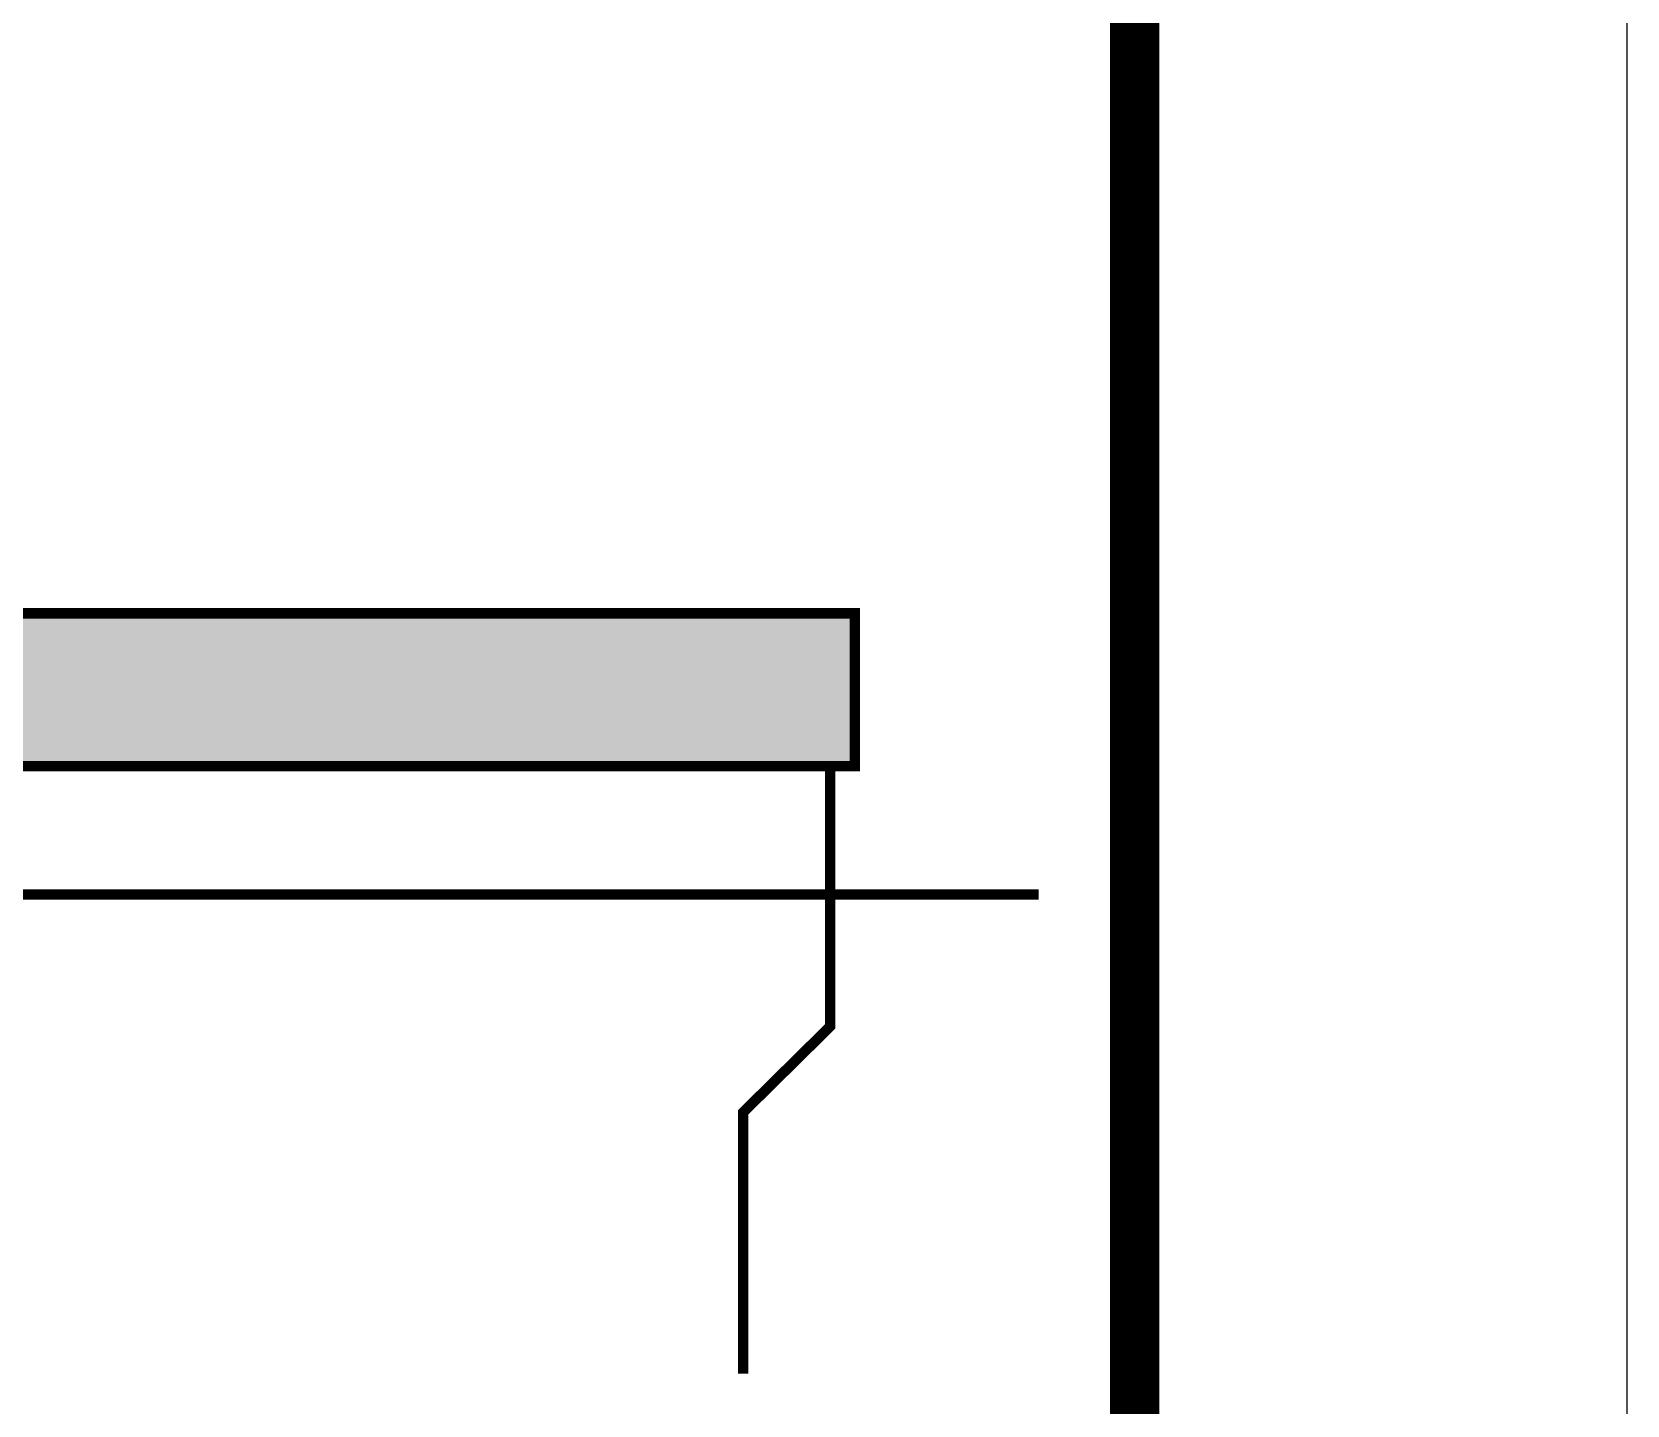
# Model space of a CAD drawing. Extents: x -137808 to 103746506, y -332957 to -111547.
# Drawn here: x 48914 to 52154, y -161418 to -158628 of the extents above; entities that cross this region are included whole.
import ezdxf

# ---------------------------------------------------------------- set-up
doc = ezdxf.new("R2010")
doc.units = 0
doc.header["$LTSCALE"] = 25
doc.header["$MEASUREMENT"] = 0
doc.layers.get('0').update_dxf_attribs({"linetype": 'CONTINUOUS'})
doc.layers.add('PUB_TITLE', color=4, linetype='CONTINUOUS')

# ---------------------------------------------------------------- blocks, each defined once
blk = doc.blocks.new('tjnhty')
h = blk.add_hatch(color=256)
h.paths.add_polyline_path([(1269235.8, -1740828.8), (1268183.5, -1740828.8), (1268183.5, -1741139), (1269235.8, -1741139)])
h.paths.add_polyline_path([(1270227, -1740828.8), (1269235.8, -1740828.8), (1269235.8, -1741139), (1270227, -1741139)])
h.paths.add_polyline_path([(1271982, -1741596.5), (1270121.9, -1741596.5), (1270121.9, -1741906.7), (1271982, -1741906.7)])
at = {"const_width": 100}
blk.add_lwpolyline([(1267556.7, -1732652.9), (1272550.7, -1732652.9), (1272550.7, -1772652.9), (1267556.7, -1772652.9)], close=True, dxfattribs=at)
at = {"color": 7, "const_width": 21.1}
blk.add_lwpolyline([(1270121.9, -1741596.5), (1271982, -1741596.5), (1271982, -1741906.7), (1270121.9, -1741906.7)], close=True, dxfattribs=at)
for points in [[(1271932.4, -1741906.7), (1271932.4, -1742435.4), (1271755.6, -1742609.9), (1271755.6, -1743141.2)], [(1268103.5, -1742167.6), (1272355.3, -1742167.6)]]:
    blk.add_lwpolyline(points, dxfattribs=at)

msp = doc.modelspace()

# ---------------------------------------------------------------- linework, layer by layer
at = {"layer": 'PUB_TITLE'}
msp.add_lwpolyline([(-7246.4, -191865.8), (52153.6, -191865.8), (52153.6, -149865.8), (-7246.4, -149865.8)], close=True, dxfattribs=at)
msp.add_lwpolyline([(-7246.4, -191865.8), (52153.6, -191865.8), (52153.6, -149865.8), (-7246.4, -149865.8)], close=True, dxfattribs=at)
at = {"layer": 'PUB_TITLE', "const_width": 100}
msp.add_lwpolyline([(-4746.4, -190865.8), (51153.6, -190865.8), (51153.6, -150865.8), (-4746.4, -150865.8)], close=True, dxfattribs=at)
msp.add_lwpolyline([(-4746.4, -190865.8), (51153.6, -190865.8), (51153.6, -150865.8), (-4746.4, -150865.8)], close=True, dxfattribs=at)

# ---------------------------------------------------------------- block references
msp.add_blockref('tjnhty', (-1221397.1, 1581787.1))
msp.add_blockref('tjnhty', (-1221397.1, 1581787.1))

doc.saveas('drawing.dxf')
